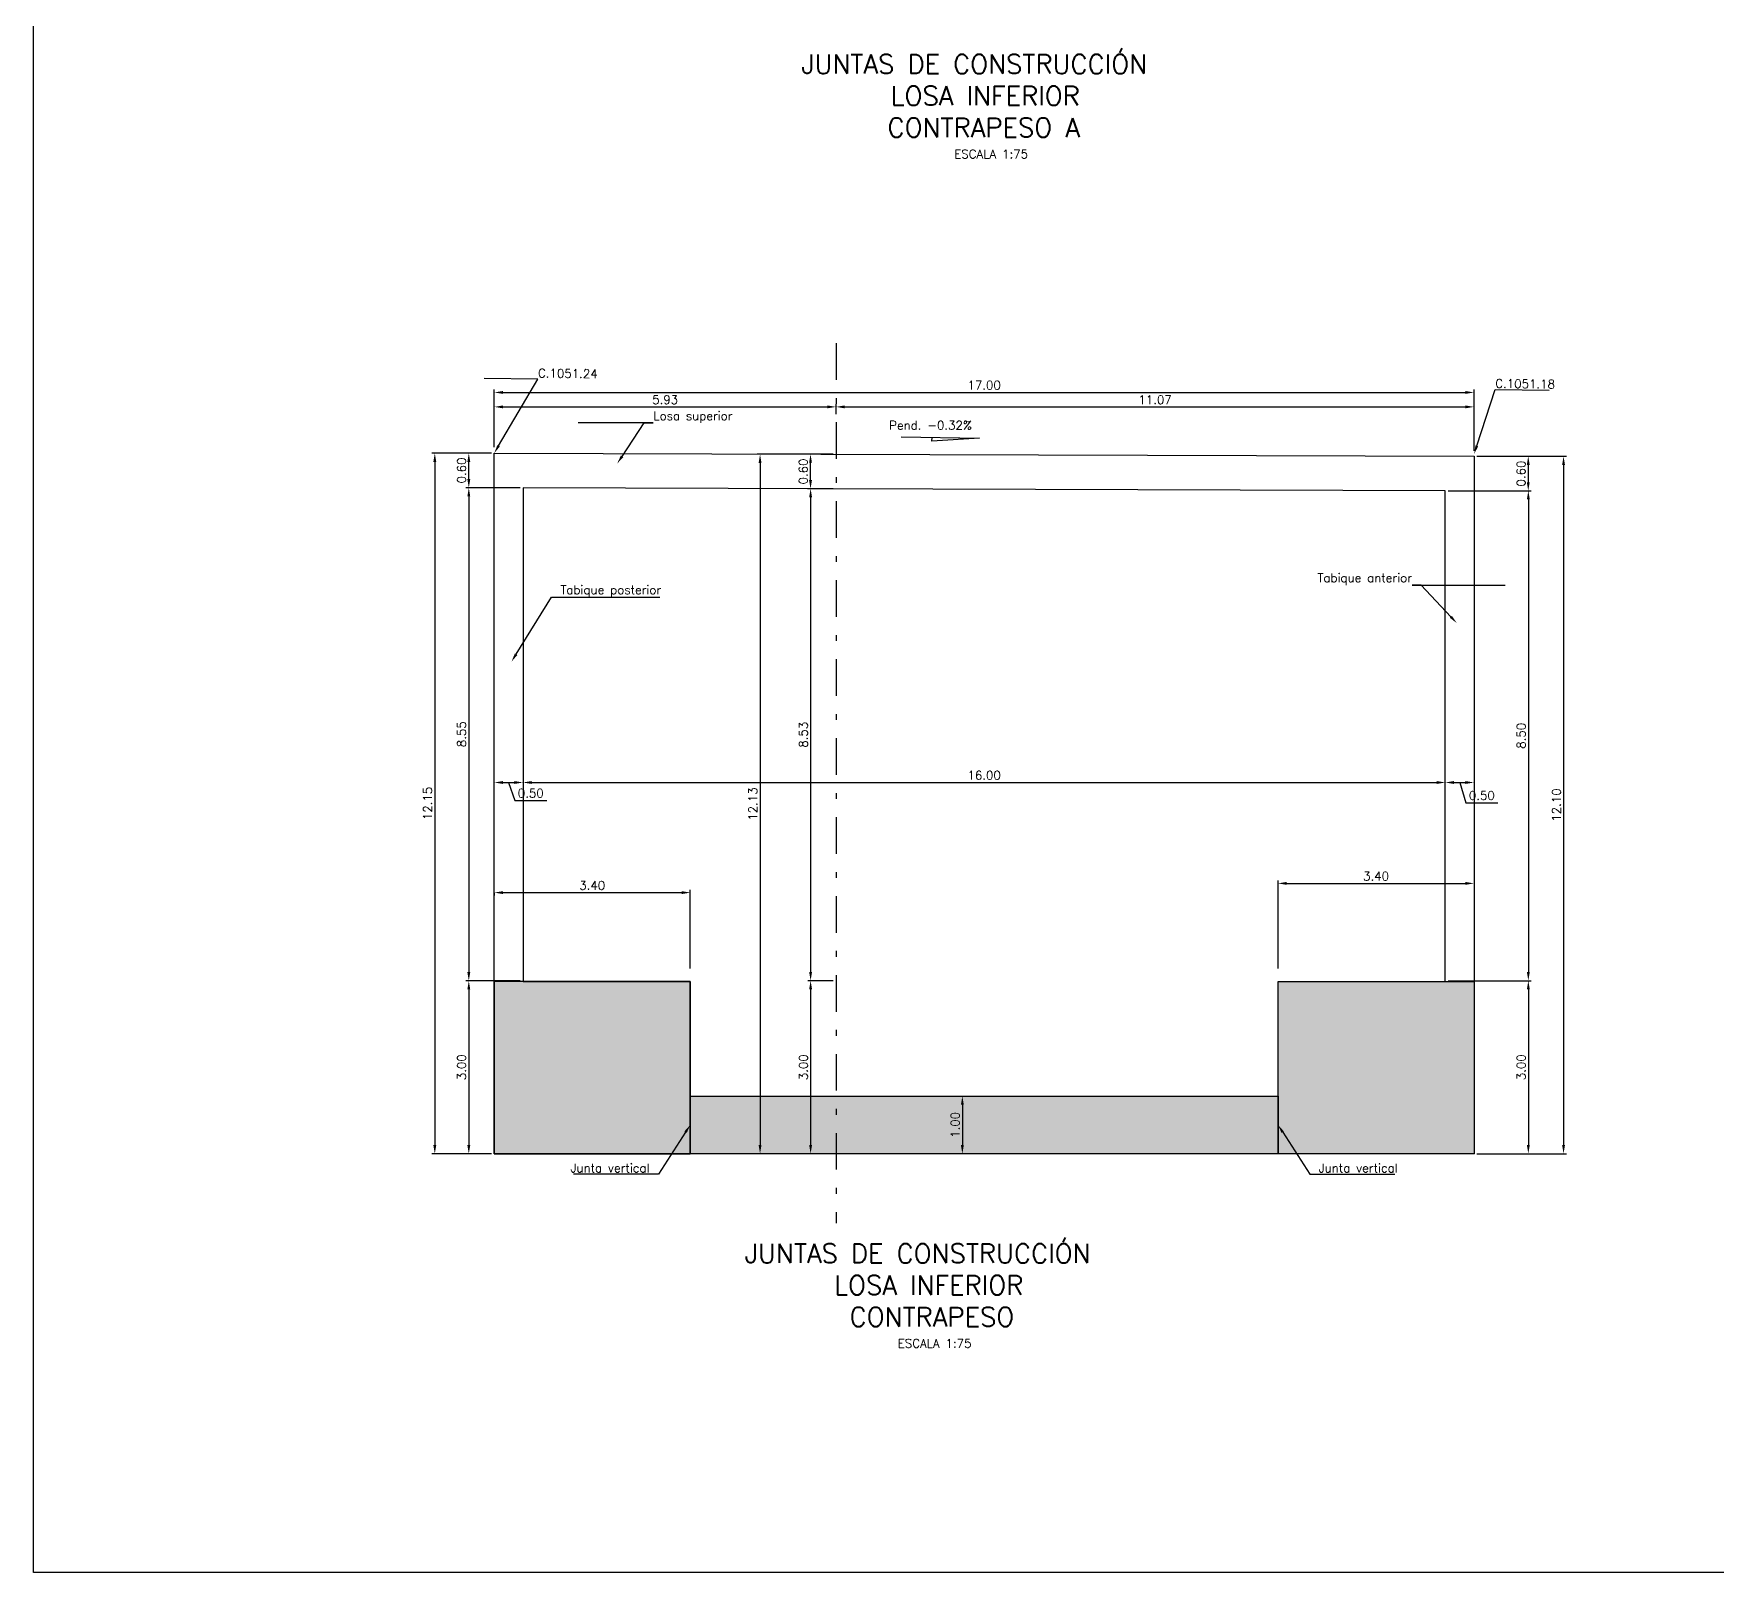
# Model space of a CAD drawing. Header units: metres. Extents: x 1080427 to 1081241, y 976768 to 977288.
# Drawn here: x 1080539.05 to 1080568.24, y 976868.29 to 976894.98 of the extents above; entities that cross this region are included whole.
import ezdxf
from ezdxf import colors
from ezdxf.entities.mleader import LeaderData, LeaderLine
from ezdxf.math import Vec2, Vec3

# ---------------------------------------------------------------- set-up
doc = ezdxf.new("R2010")
doc.units = ezdxf.units.M
doc.header["$LTSCALE"] = 25.4
doc.linetypes.add('DASHDOT', pattern=[1, 0.5, -0.25, 0, -0.25])
for name, color, linetype in [('CONTRAPESO', 3, 'Continuous'), ('DIMCONTRAPESO', 1, 'Continuous'), ('HATCH', 9, 'Continuous'), ('REGL175', 7, 'Continuous')]:
    doc.layers.add(name, color=color, linetype=linetype)
for name, color, linetype, lineweight in [('COTA', 1, 'Continuous', 30), ('COTACIM', 20, 'Continuous', 5), ('EJECONTRAPESO', 41, 'DASHDOT', 30)]:
    doc.layers.add(name, color=color, linetype=linetype, lineweight=lineweight)
doc.styles.add('romans', font='romans.shx')
doc.dimstyles.new('Copy 75', dxfattribs={"dimtxt": 0.15, "dimasz": 0.15, "dimexe": 0.05, "dimexo": 0.05, "dimgap": 0.05, "dimtad": 1, "dimzin": 0, "dimdsep": 46, "dimtxsty": 'romans', "dimcen": 0.002, "dimclrd": 1, "dimclre": 1, "dimclrt": 3, "dimadec": 4, "dimazin": 0, "dimtfac": 1, "dimtofl": 0, "dimtmove": 1, "dimatfit": 3, "dimfxl": 1, "dimtolj": 1, "dimtzin": 0, "dimarcsym": 1})

# ---------------------------------------------------------------- blocks, each defined once
blk = doc.blocks.new('*D1230')
at = {"layer": 'COTA', "color": 1, "lineweight": -2, "transparency": 16777216}
for p, q in [((1080547.035187617, 976887.809440546), (1080547.035187617, 976888.8074018895)), ((1080547.185187617, 976888.7574018894), (1080563.884805347, 976888.7574018894)), ((1080564.034805347, 976887.7474406563), (1080564.034805347, 976888.8074018895))]:
    blk.add_line(p, q, dxfattribs=at)
at = {"layer": 'COTA', "color": 1, "transparency": 16777216}
for points in [[(1080547.185187617, 976888.7824018894), (1080547.185187617, 976888.7324018894), (1080547.035187617, 976888.7574018894)], [(1080563.884805347, 976888.7824018894), (1080563.884805347, 976888.7324018894), (1080564.034805347, 976888.7574018894)]]:
    blk.add_solid(points, dxfattribs=at)
at = {"layer": 'Defpoints', "color": 0, "transparency": 16777216}
for p in [(1080564.034805347, 976888.7574018894), (1080547.035187617, 976887.7594405459), (1080564.034805347, 976887.6974406563)]:
    blk.add_point(p, dxfattribs=at)
at = {"layer": 'COTA', "color": 3, "transparency": 16777216, "insert": (1080555.534996482, 976888.8824018894), "char_height": 0.15, "attachment_point": 5, "style": 'romans'}
blk.add_mtext('\\A1;17.00', dxfattribs=at)
blk = doc.blocks.new('*D1231')
at = {"layer": 'COTA', "color": 1, "lineweight": -2, "transparency": 16777216}
for p, q in [((1080546.98527859, 976887.7037145664), (1080546.544308295, 976887.7037145664)), ((1080546.594308295, 976887.2537145665), (1080546.594308295, 976887.5537145664)), ((1080547.48527859, 976887.1037145664), (1080546.544308295, 976887.1037145664))]:
    blk.add_line(p, q, dxfattribs=at)
at = {"layer": 'COTA', "color": 1, "transparency": 16777216}
for points in [[(1080546.569308295, 976887.5537145664), (1080546.619308295, 976887.5537145664), (1080546.594308295, 976887.7037145664)], [(1080546.569308295, 976887.2537145665), (1080546.619308295, 976887.2537145665), (1080546.594308295, 976887.1037145664)]]:
    blk.add_solid(points, dxfattribs=at)
at = {"layer": 'Defpoints', "color": 0, "transparency": 16777216}
for p in [(1080546.594308295, 976887.7037145664), (1080547.03527859, 976887.7037145664), (1080547.53527859, 976887.1037145664)]:
    blk.add_point(p, dxfattribs=at)
at = {"layer": 'COTA', "color": 3, "transparency": 16777216, "insert": (1080546.469308295, 976887.4037145659), "char_height": 0.15, "attachment_point": 5, "rotation": 90, "style": 'romans'}
blk.add_mtext('\\A1;0.60', dxfattribs=at)
blk = doc.blocks.new('*D1232')
at = {"layer": 'COTA', "color": 1, "lineweight": -2, "transparency": 16777216}
for p, q in [((1080547.185256775, 976881.9915761751), (1080547.385278589, 976881.9915761751)), ((1080547.285267682, 976881.9915761751), (1080547.390267682, 976881.6801907081)), ((1080547.390267682, 976881.6801907081), (1080547.947410539, 976881.6801907081))]:
    blk.add_line(p, q, dxfattribs=at)
at = {"layer": 'COTA', "color": 1, "transparency": 16777216}
for points in [[(1080547.185256775, 976882.0165761751), (1080547.185256775, 976881.9665761751), (1080547.035256775, 976881.9915761751)], [(1080547.385278589, 976882.0165761751), (1080547.385278589, 976881.9665761751), (1080547.535278589, 976881.9915761751)]]:
    blk.add_solid(points, dxfattribs=at)
at = {"layer": 'Defpoints', "color": 0, "transparency": 16777216}
for p in [(1080547.035256775, 976881.9915761751), (1080547.535278589, 976881.9915761751), (1080547.535278589, 976881.9915761751)]:
    blk.add_point(p, dxfattribs=at)
at = {"layer": 'COTA', "color": 3, "transparency": 16777216, "insert": (1080547.668839111, 976881.8051907081), "char_height": 0.15, "attachment_point": 5, "style": 'romans'}
blk.add_mtext('\\A1;0.50', dxfattribs=at)
blk = doc.blocks.new('*D1233')
at = {"layer": 'COTA', "color": 1, "lineweight": -2, "transparency": 16777216}
for p, q in [((1080563.685278589, 976881.9915761749), (1080563.884997295, 976881.9915761749)), ((1080563.785137942, 976881.9915761749), (1080563.890137942, 976881.6415761749)), ((1080563.890137942, 976881.6415761749), (1080564.447280799, 976881.6415761749))]:
    blk.add_line(p, q, dxfattribs=at)
at = {"layer": 'COTA', "color": 1, "transparency": 16777216}
for points in [[(1080563.685278589, 976882.0165761749), (1080563.685278589, 976881.9665761748), (1080563.535278589, 976881.9915761749)], [(1080563.884997295, 976882.0165761749), (1080563.884997295, 976881.9665761748), (1080564.034997295, 976881.9915761749)]]:
    blk.add_solid(points, dxfattribs=at)
at = {"layer": 'Defpoints', "color": 0, "transparency": 16777216}
for p in [(1080563.535278589, 976881.9915761749), (1080564.034997295, 976881.991576175), (1080564.034997295, 976881.9915761749)]:
    blk.add_point(p, dxfattribs=at)
at = {"layer": 'COTA', "color": 3, "transparency": 16777216, "insert": (1080564.168709371, 976881.7665761749), "char_height": 0.15, "attachment_point": 5, "style": 'romans'}
blk.add_mtext('\\A1;0.50', dxfattribs=at)
blk = doc.blocks.new('*D1247')
at = {"layer": 'Defpoints', "color": 0, "transparency": 16777216}
for p in [(1080552.965194312, 976888.5068576534), (1080552.965194312, 976888.3282709162), (1080547.035219762, 976887.776032784)]:
    blk.add_point(p, dxfattribs=at)
at = {"layer": 'DIMCONTRAPESO', "color": 1, "lineweight": -2, "transparency": 16777216}
for p, q in [((1080547.035219762, 976887.8260327841), (1080547.035219762, 976888.5568576534)), ((1080547.185219761, 976888.5068576534), (1080552.815194312, 976888.5068576534)), ((1080552.965194312, 976888.3782709163), (1080552.965194312, 976888.5568576534))]:
    blk.add_line(p, q, dxfattribs=at)
at = {"layer": 'DIMCONTRAPESO', "color": 1, "transparency": 16777216}
for points in [[(1080547.185219761, 976888.5318576534), (1080547.185219761, 976888.4818576534), (1080547.035219762, 976888.5068576534)], [(1080552.815194312, 976888.5318576534), (1080552.815194312, 976888.4818576534), (1080552.965194312, 976888.5068576534)]]:
    blk.add_solid(points, dxfattribs=at)
at = {"layer": 'DIMCONTRAPESO', "color": 3, "transparency": 16777216, "insert": (1080550.000207037, 976888.6318576534), "char_height": 0.15, "attachment_point": 5, "style": 'romans'}
blk.add_mtext('\\A1;5.93', dxfattribs=at)
blk = doc.blocks.new('*D1248')
at = {"layer": 'Defpoints', "color": 0, "transparency": 16777216}
for p in [(1080564.034837491, 976888.5068576534), (1080552.965194312, 976888.3282709162), (1080564.034837491, 976887.7140328943)]:
    blk.add_point(p, dxfattribs=at)
at = {"layer": 'DIMCONTRAPESO', "color": 1, "lineweight": -2, "transparency": 16777216}
for p, q in [((1080552.965194312, 976888.3782709163), (1080552.965194312, 976888.5568576534)), ((1080553.115194312, 976888.5068576534), (1080563.884837491, 976888.5068576534)), ((1080564.034837491, 976887.7640328944), (1080564.034837491, 976888.5568576534))]:
    blk.add_line(p, q, dxfattribs=at)
at = {"layer": 'DIMCONTRAPESO', "color": 1, "transparency": 16777216}
for points in [[(1080553.115194312, 976888.5318576534), (1080553.115194312, 976888.4818576534), (1080552.965194312, 976888.5068576534)], [(1080563.884837491, 976888.5318576534), (1080563.884837491, 976888.4818576534), (1080564.034837491, 976888.5068576534)]]:
    blk.add_solid(points, dxfattribs=at)
at = {"layer": 'DIMCONTRAPESO', "color": 3, "transparency": 16777216, "insert": (1080558.500015902, 976888.6318576534), "char_height": 0.15, "attachment_point": 5, "style": 'romans'}
blk.add_mtext('\\A1;11.07', dxfattribs=at)
blk = doc.blocks.new('*D1251')
at = {"layer": 'COTA', "color": 1, "lineweight": -2, "transparency": 16777216}
blk.add_line((1080547.685278589, 976881.9915761749), (1080563.385278589, 976881.9915761749), dxfattribs=at)
at = {"layer": 'COTA', "color": 1, "transparency": 16777216}
for points in [[(1080547.685278589, 976882.0165761749), (1080547.685278589, 976881.9665761748), (1080547.535278589, 976881.9915761749)], [(1080563.385278589, 976882.0165761749), (1080563.385278589, 976881.9665761748), (1080563.535278589, 976881.9915761749)]]:
    blk.add_solid(points, dxfattribs=at)
at = {"layer": 'Defpoints', "color": 0, "transparency": 16777216}
for p in [(1080547.535278589, 976881.9915761751), (1080563.535278589, 976881.9915761749), (1080563.535278589, 976881.9915761749)]:
    blk.add_point(p, dxfattribs=at)
at = {"layer": 'COTA', "color": 3, "transparency": 16777216, "insert": (1080555.535278589, 976882.1165761749), "char_height": 0.15, "attachment_point": 5, "style": 'romans'}
blk.add_mtext('\\A1;16.00', dxfattribs=at)
blk = doc.blocks.new('*D1270')
at = {"layer": 'COTA', "color": 1, "lineweight": -2, "transparency": 16777216}
for p, q in [((1080547.034764107, 976880.0801402589), (1080547.034764107, 976880.0314591422)), ((1080547.184764107, 976880.0814591423), (1080550.286069695, 976880.0814591423)), ((1080550.436069695, 976878.7623051064), (1080550.436069695, 976880.1314591423))]:
    blk.add_line(p, q, dxfattribs=at)
at = {"layer": 'COTA', "color": 1, "transparency": 16777216}
for points in [[(1080547.184764107, 976880.1064591423), (1080547.184764107, 976880.0564591422), (1080547.034764107, 976880.0814591423)], [(1080550.286069695, 976880.1064591423), (1080550.286069695, 976880.0564591422), (1080550.436069695, 976880.0814591423)]]:
    blk.add_solid(points, dxfattribs=at)
at = {"layer": 'Defpoints', "color": 0, "transparency": 16777216}
for p in [(1080547.034764107, 976880.1301402589), (1080550.436069695, 976880.0814591423), (1080550.436069695, 976878.7123051063)]:
    blk.add_point(p, dxfattribs=at)
at = {"layer": 'COTA', "color": 3, "transparency": 16777216, "insert": (1080548.735416901, 976880.2064591423), "char_height": 0.15, "attachment_point": 5, "style": 'romans'}
blk.add_mtext('\\A1;3.40', dxfattribs=at)
blk = doc.blocks.new('*D1253')
at = {"layer": 'COTA', "color": 1, "lineweight": -2, "transparency": 16777216}
for p, q in [((1080560.633491825, 976878.7623867968), (1080560.633491825, 976880.2911275584)), ((1080560.783491825, 976880.2411275584), (1080563.883824478, 976880.2411275584)), ((1080564.033824478, 976880.2401120806), (1080564.033824478, 976880.1911275584))]:
    blk.add_line(p, q, dxfattribs=at)
at = {"layer": 'COTA', "color": 1, "transparency": 16777216}
for points in [[(1080560.783491825, 976880.2661275584), (1080560.783491825, 976880.2161275584), (1080560.633491825, 976880.2411275584)], [(1080563.883824478, 976880.2661275584), (1080563.883824478, 976880.2161275584), (1080564.033824478, 976880.2411275584)]]:
    blk.add_solid(points, dxfattribs=at)
at = {"layer": 'Defpoints', "color": 0, "transparency": 16777216}
for p in [(1080564.033824478, 976880.2901120806), (1080564.033824478, 976880.2411275584), (1080560.633491825, 976878.7123867967)]:
    blk.add_point(p, dxfattribs=at)
at = {"layer": 'COTA', "color": 3, "transparency": 16777216, "insert": (1080562.333658151, 976880.3661275584), "char_height": 0.15, "attachment_point": 5, "style": 'romans'}
blk.add_mtext('\\A1;3.40', dxfattribs=at)
blk = doc.blocks.new('*D1271')
at = {"layer": 'COTA', "color": 1, "lineweight": -2, "transparency": 16777216}
blk.add_line((1080555.15697959, 976876.4016079663), (1080555.15697959, 976875.7016558846), dxfattribs=at)
at = {"layer": 'COTA', "color": 1, "transparency": 16777216}
for points in [[(1080555.13197959, 976876.4016079663), (1080555.18197959, 976876.4016079663), (1080555.15697959, 976876.5516079663)], [(1080555.13197959, 976875.7016558846), (1080555.18197959, 976875.7016558846), (1080555.15697959, 976875.5516558846)]]:
    blk.add_solid(points, dxfattribs=at)
at = {"layer": 'Defpoints', "color": 0, "transparency": 16777216}
for p in [(1080555.156979588, 976876.5516079663), (1080555.156979588, 976875.5516558846), (1080555.15697959, 976875.5516558846)]:
    blk.add_point(p, dxfattribs=at)
at = {"layer": 'COTA', "color": 3, "transparency": 16777216, "insert": (1080555.03197959, 976876.0516319248), "char_height": 0.15, "attachment_point": 5, "rotation": 90, "style": 'romans'}
blk.add_mtext('\\A1;1.00', dxfattribs=at)
blk = doc.blocks.new('*D1254')
at = {"layer": 'COTA', "color": 1, "lineweight": -2, "transparency": 16777216}
for p, q in [((1080564.083301886, 976887.6499722892), (1080565.024111212, 976887.6499722892)), ((1080564.974111212, 976887.4999722892), (1080564.974111212, 976887.2010312042)), ((1080563.58336355, 976887.0510312042), (1080565.024111212, 976887.0510312042))]:
    blk.add_line(p, q, dxfattribs=at)
at = {"layer": 'COTA', "color": 1, "transparency": 16777216}
for points in [[(1080564.949111212, 976887.4999722892), (1080564.999111212, 976887.4999722892), (1080564.974111212, 976887.6499722892)], [(1080564.949111212, 976887.2010312042), (1080564.999111212, 976887.2010312042), (1080564.974111212, 976887.0510312042)]]:
    blk.add_solid(points, dxfattribs=at)
at = {"layer": 'Defpoints', "color": 0, "transparency": 16777216}
for p in [(1080564.033301886, 976887.6499722892), (1080563.53336355, 976887.0510312042), (1080564.974111212, 976887.0510312042)]:
    blk.add_point(p, dxfattribs=at)
at = {"layer": 'COTA', "color": 3, "transparency": 16777216, "insert": (1080564.849111212, 976887.350501746), "char_height": 0.15, "attachment_point": 5, "rotation": 90, "style": 'romans'}
blk.add_mtext('\\A1;0.60', dxfattribs=at)
blk = doc.blocks.new('*D1255')
at = {"layer": 'COTA', "color": 1, "lineweight": -2, "transparency": 16777216}
for p, q in [((1080547.48527859, 976887.1037145664), (1080546.544274296, 976887.1037145664)), ((1080546.594274296, 976886.9537145664), (1080546.594274296, 976878.7026558846)), ((1080547.485276735, 976878.5526558845), (1080546.544274296, 976878.5526558845))]:
    blk.add_line(p, q, dxfattribs=at)
at = {"layer": 'COTA', "color": 1, "transparency": 16777216}
for points in [[(1080546.569274296, 976886.9537145664), (1080546.619274296, 976886.9537145664), (1080546.594274296, 976887.1037145664)], [(1080546.569274296, 976878.7026558846), (1080546.619274296, 976878.7026558846), (1080546.594274296, 976878.5526558845)]]:
    blk.add_solid(points, dxfattribs=at)
at = {"layer": 'Defpoints', "color": 0, "transparency": 16777216}
for p in [(1080547.53527859, 976887.1037145664), (1080546.594274296, 976878.5526558845), (1080547.535276735, 976878.5526558845)]:
    blk.add_point(p, dxfattribs=at)
at = {"layer": 'COTA', "color": 3, "transparency": 16777216, "insert": (1080546.469274296, 976882.8281852249), "char_height": 0.15, "attachment_point": 5, "rotation": 90, "style": 'romans'}
blk.add_mtext('\\A1;8.55', dxfattribs=at)
blk = doc.blocks.new('*D1256')
at = {"layer": 'COTA', "color": 1, "lineweight": -2, "transparency": 16777216}
for p, q in [((1080564.083301886, 976887.6499722892), (1080565.63664105, 976887.6499722892)), ((1080565.586641049, 976887.4999722892), (1080565.586641049, 976875.7016558602)), ((1080564.084903055, 976875.5516558602), (1080565.63664105, 976875.5516558602))]:
    blk.add_line(p, q, dxfattribs=at)
at = {"layer": 'COTA', "color": 1, "transparency": 16777216}
for points in [[(1080565.56164105, 976887.4999722892), (1080565.611641049, 976887.4999722892), (1080565.586641049, 976887.6499722892)], [(1080565.56164105, 976875.7016558602), (1080565.611641049, 976875.7016558602), (1080565.586641049, 976875.5516558602)]]:
    blk.add_solid(points, dxfattribs=at)
at = {"layer": 'Defpoints', "color": 0, "transparency": 16777216}
for p in [(1080564.033301886, 976887.6499722892), (1080564.034903055, 976875.5516558602), (1080565.586641049, 976875.5516558602)]:
    blk.add_point(p, dxfattribs=at)
at = {"layer": 'COTA', "color": 3, "transparency": 16777216, "insert": (1080565.461641049, 976881.6008140742), "char_height": 0.15, "attachment_point": 5, "rotation": 90, "style": 'romans'}
blk.add_mtext('\\A1;12.10', dxfattribs=at)
blk = doc.blocks.new('*D1257')
at = {"layer": 'COTA', "color": 1, "lineweight": -2, "transparency": 16777216}
for p, q in [((1080547.485276735, 976878.5516558845), (1080546.54425912, 976878.5516558845)), ((1080546.59425912, 976878.4016558845), (1080546.59425912, 976875.7016558846)), ((1080546.985276735, 976875.5516558846), (1080546.54425912, 976875.5516558846))]:
    blk.add_line(p, q, dxfattribs=at)
at = {"layer": 'COTA', "color": 1, "transparency": 16777216}
for points in [[(1080546.56925912, 976878.4016558845), (1080546.61925912, 976878.4016558845), (1080546.59425912, 976878.5516558845)], [(1080546.56925912, 976875.7016558846), (1080546.61925912, 976875.7016558846), (1080546.59425912, 976875.5516558846)]]:
    blk.add_solid(points, dxfattribs=at)
at = {"layer": 'Defpoints', "color": 0, "transparency": 16777216}
for p in [(1080547.535276735, 976878.5516558845), (1080546.59425912, 976875.5516558846), (1080547.035276735, 976875.5516558846)]:
    blk.add_point(p, dxfattribs=at)
at = {"layer": 'COTA', "color": 3, "transparency": 16777216, "insert": (1080546.46925912, 976877.051655884), "char_height": 0.15, "attachment_point": 5, "rotation": 90, "style": 'romans'}
blk.add_mtext('\\A1;3.00', dxfattribs=at)
blk = doc.blocks.new('*D1258')
at = {"layer": 'COTA', "color": 1, "lineweight": -2, "transparency": 16777216}
for p, q in [((1080563.58336355, 976887.0510312042), (1080565.025627257, 976887.0510312042)), ((1080564.975627257, 976886.9010312042), (1080564.975627257, 976878.7016558846)), ((1080563.585276735, 976878.5516558846), (1080565.025627257, 976878.5516558846))]:
    blk.add_line(p, q, dxfattribs=at)
at = {"layer": 'COTA', "color": 1, "transparency": 16777216}
for points in [[(1080564.950627257, 976886.9010312042), (1080565.000627257, 976886.9010312042), (1080564.975627257, 976887.0510312042)], [(1080564.950627257, 976878.7016558846), (1080565.000627257, 976878.7016558846), (1080564.975627257, 976878.5516558846)]]:
    blk.add_solid(points, dxfattribs=at)
at = {"layer": 'Defpoints', "color": 0, "transparency": 16777216}
for p in [(1080563.53336355, 976887.0510312042), (1080563.535276735, 976878.5516558846), (1080564.975627257, 976878.5516558846)]:
    blk.add_point(p, dxfattribs=at)
at = {"layer": 'COTA', "color": 3, "transparency": 16777216, "insert": (1080564.850627257, 976882.8013435438), "char_height": 0.15, "attachment_point": 5, "rotation": 90, "style": 'romans'}
blk.add_mtext('\\A1;8.50', dxfattribs=at)
blk = doc.blocks.new('*D1259')
at = {"layer": 'COTA', "color": 1, "lineweight": -2, "transparency": 16777216}
for p, q in [((1080563.585276735, 976878.5516558846), (1080565.025642433, 976878.5516558846)), ((1080564.975642433, 976878.4016558846), (1080564.975642433, 976875.7016558846)), ((1080564.084835637, 976875.5516558846), (1080565.025642433, 976875.5516558846))]:
    blk.add_line(p, q, dxfattribs=at)
at = {"layer": 'COTA', "color": 1, "transparency": 16777216}
for points in [[(1080564.950642433, 976878.4016558846), (1080565.000642433, 976878.4016558846), (1080564.975642433, 976878.5516558846)], [(1080564.950642433, 976875.7016558846), (1080565.000642433, 976875.7016558846), (1080564.975642433, 976875.5516558846)]]:
    blk.add_solid(points, dxfattribs=at)
at = {"layer": 'Defpoints', "color": 0, "transparency": 16777216}
for p in [(1080563.535276735, 976878.5516558846), (1080564.034835637, 976875.5516558846), (1080564.975642433, 976875.5516558846)]:
    blk.add_point(p, dxfattribs=at)
at = {"layer": 'COTA', "color": 3, "transparency": 16777216, "insert": (1080564.850642433, 976877.051655884), "char_height": 0.15, "attachment_point": 5, "rotation": 90, "style": 'romans'}
blk.add_mtext('\\A1;3.00', dxfattribs=at)
blk = doc.blocks.new('*D1260')
at = {"layer": 'COTA', "color": 1, "lineweight": -2, "transparency": 16777216}
for p, q in [((1080552.914049857, 976887.0858362387), (1080552.474190019, 976887.0858362387)), ((1080552.524190019, 976886.9358362387), (1080552.524190019, 976878.7016558846)), ((1080552.915192458, 976878.5516558846), (1080552.474190019, 976878.5516558846))]:
    blk.add_line(p, q, dxfattribs=at)
at = {"layer": 'COTA', "color": 1, "transparency": 16777216}
for points in [[(1080552.499190019, 976886.9358362387), (1080552.549190019, 976886.9358362387), (1080552.524190019, 976887.0858362387)], [(1080552.499190019, 976878.7016558846), (1080552.549190019, 976878.7016558846), (1080552.524190019, 976878.5516558846)]]:
    blk.add_solid(points, dxfattribs=at)
at = {"layer": 'Defpoints', "color": 0, "transparency": 16777216}
for p in [(1080552.964049857, 976887.0858362387), (1080552.524190019, 976878.5516558846), (1080552.965192458, 976878.5516558846)]:
    blk.add_point(p, dxfattribs=at)
at = {"layer": 'COTA', "color": 3, "transparency": 16777216, "insert": (1080552.399190019, 976882.8187460611), "char_height": 0.15, "attachment_point": 5, "rotation": 90, "style": 'romans'}
blk.add_mtext('\\A1;8.53', dxfattribs=at)
blk = doc.blocks.new('*D1261')
at = {"layer": 'COTA', "color": 1, "lineweight": -2, "transparency": 16777216}
for p, q in [((1080552.913777493, 976887.6865339273), (1080552.472775054, 976887.6865339273)), ((1080552.522775054, 976887.2358362867), (1080552.522775054, 976887.5365339273)), ((1080552.91403529, 976887.0858362867), (1080552.472775054, 976887.0858362867))]:
    blk.add_line(p, q, dxfattribs=at)
at = {"layer": 'COTA', "color": 1, "transparency": 16777216}
for points in [[(1080552.497775054, 976887.5365339273), (1080552.547775054, 976887.5365339273), (1080552.522775054, 976887.6865339273)], [(1080552.497775054, 976887.2358362867), (1080552.547775054, 976887.2358362867), (1080552.522775054, 976887.0858362867)]]:
    blk.add_solid(points, dxfattribs=at)
at = {"layer": 'Defpoints', "color": 0, "transparency": 16777216}
for p in [(1080552.522775054, 976887.6865339273), (1080552.963777493, 976887.6865339273), (1080552.96403529, 976887.0858362867)]:
    blk.add_point(p, dxfattribs=at)
at = {"layer": 'COTA', "color": 3, "transparency": 16777216, "insert": (1080552.397775054, 976887.3861851065), "char_height": 0.15, "attachment_point": 5, "rotation": 90, "style": 'romans'}
blk.add_mtext('\\A1;0.60', dxfattribs=at)
blk = doc.blocks.new('*D1262')
at = {"layer": 'COTA', "color": 1, "lineweight": -2, "transparency": 16777216}
for p, q in [((1080552.915192458, 976878.5516558846), (1080552.474174843, 976878.5516558846)), ((1080552.524174843, 976878.4016558846), (1080552.524174843, 976875.7016558846)), ((1080552.915192458, 976875.5516558846), (1080552.474174843, 976875.5516558846))]:
    blk.add_line(p, q, dxfattribs=at)
at = {"layer": 'COTA', "color": 1, "transparency": 16777216}
for points in [[(1080552.499174844, 976878.4016558846), (1080552.549174843, 976878.4016558846), (1080552.524174843, 976878.5516558846)], [(1080552.499174844, 976875.7016558846), (1080552.549174843, 976875.7016558846), (1080552.524174843, 976875.5516558846)]]:
    blk.add_solid(points, dxfattribs=at)
at = {"layer": 'Defpoints', "color": 0, "transparency": 16777216}
for p in [(1080552.965192458, 976878.5516558846), (1080552.524174843, 976875.5516558846), (1080552.965192458, 976875.5516558846)]:
    blk.add_point(p, dxfattribs=at)
at = {"layer": 'COTA', "color": 3, "transparency": 16777216, "insert": (1080552.399174843, 976877.051655884), "char_height": 0.15, "attachment_point": 5, "rotation": 90, "style": 'romans'}
blk.add_mtext('\\A1;3.00', dxfattribs=at)
blk = doc.blocks.new('*D1263')
at = {"layer": 'COTA', "color": 1, "lineweight": -2, "transparency": 16777216}
for p, q in [((1080552.918235668, 976887.6849528468), (1080551.597415683, 976887.6849528468)), ((1080551.647415683, 976887.5349528468), (1080551.647415683, 976875.7016558846)), ((1080551.920194298, 976875.5516558846), (1080551.597415683, 976875.5516558846))]:
    blk.add_line(p, q, dxfattribs=at)
at = {"layer": 'COTA', "color": 1, "transparency": 16777216}
for points in [[(1080551.622415683, 976887.5349528468), (1080551.672415683, 976887.5349528468), (1080551.647415683, 976887.6849528468)], [(1080551.622415683, 976875.7016558846), (1080551.672415683, 976875.7016558846), (1080551.647415683, 976875.5516558846)]]:
    blk.add_solid(points, dxfattribs=at)
at = {"layer": 'Defpoints', "color": 0, "transparency": 16777216}
for p in [(1080552.968235668, 976887.6849528468), (1080551.647415683, 976875.5516558846), (1080551.970194298, 976875.5516558846)]:
    blk.add_point(p, dxfattribs=at)
at = {"layer": 'COTA', "color": 3, "transparency": 16777216, "insert": (1080551.522415683, 976881.6183043652), "char_height": 0.15, "attachment_point": 5, "rotation": 90, "style": 'romans'}
blk.add_mtext('\\A1;12.13', dxfattribs=at)
blk = doc.blocks.new('*D1266')
at = {"layer": 'COTA', "color": 1, "lineweight": -2, "transparency": 16777216}
for p, q in [((1080546.983514122, 976887.7037145664), (1080545.95464176, 976887.7037145664)), ((1080546.00464176, 976887.5537145664), (1080546.00464176, 976875.7016558846)), ((1080546.98527859, 976875.5516558846), (1080545.95464176, 976875.5516558846))]:
    blk.add_line(p, q, dxfattribs=at)
at = {"layer": 'COTA', "color": 1, "transparency": 16777216}
for points in [[(1080545.97964176, 976887.5537145664), (1080546.02964176, 976887.5537145664), (1080546.00464176, 976887.7037145664)], [(1080545.97964176, 976875.7016558846), (1080546.02964176, 976875.7016558846), (1080546.00464176, 976875.5516558846)]]:
    blk.add_solid(points, dxfattribs=at)
at = {"layer": 'Defpoints', "color": 0, "transparency": 16777216}
for p in [(1080547.033514122, 976887.7037145664), (1080546.00464176, 976875.5516558846), (1080547.03527859, 976875.5516558846)]:
    blk.add_point(p, dxfattribs=at)
at = {"layer": 'COTA', "color": 3, "transparency": 16777216, "insert": (1080545.87964176, 976881.627685225), "char_height": 0.15, "attachment_point": 5, "rotation": 90, "style": 'romans'}
blk.add_mtext('\\A1;12.15', dxfattribs=at)

msp = doc.modelspace()

# ---------------------------------------------------------------- hatches: boundary and pattern name
at = {"layer": 'HATCH', "transparency": 33554470}
h = msp.add_hatch(color=256, dxfattribs=at)
h.dxf.hatch_style = 1
h.paths.add_polyline_path([(1080550.436069695, 976878.5406558876), (1080547.035278589, 976878.5406558876), (1080547.035278589, 976875.5516558841), (1080550.436069695, 976875.5516558841)])
h = msp.add_hatch(color=256, dxfattribs=at)
h.dxf.hatch_style = 1
h.paths.add_polyline_path([(1080560.633491825, 976878.5406558876), (1080564.034903055, 976878.5406558876), (1080564.034903055, 976875.5516558841), (1080560.633491825, 976875.5516558841)])
at = {"layer": 'HATCH', "transparency": 33554559}
h = msp.add_hatch(color=256, dxfattribs=at)
h.dxf.hatch_style = 1
h.paths.add_polyline_path([(1080550.436069695, 976876.5515689008), (1080560.633491825, 976876.5515689008), (1080560.633491825, 976875.5516558841), (1080550.436069695, 976875.5516558841)])

# ---------------------------------------------------------------- linework, layer by layer
at = {"layer": 'CONTRAPESO'}
for points in [[(1080564.034903055, 976875.5516558841), (1080547.035278589, 976875.5516558841), (1080547.033913068, 976887.7037133047), (1080564.033319592, 976887.6499722664)], [(1080560.633491825, 976876.5516532834), (1080560.633491825, 976878.5406558876), (1080563.535298956, 976878.5406593144), (1080563.53336355, 976887.0510312037), (1080547.534902688, 976887.103714566), (1080547.535645842, 976878.5407375765), (1080550.436069695, 976878.5406558876), (1080550.436069583, 976876.5515689008)], [(1080564.034904495, 976875.5406558876), (1080564.034904495, 976875.5406558876)]]:
    msp.add_lwpolyline(points, close=True, dxfattribs=at)
at = {"layer": 'COTA'}
for p, q in [((1080550.436069583, 976876.5515689008), (1080550.436069583, 976875.5516558841)), ((1080560.633491825, 976876.5515689008), (1080560.633491825, 976875.5516558841))]:
    msp.add_line(p, q, dxfattribs=at)
msp.add_lwpolyline([(1080554.092855188, 976887.9890659996), (1080555.454244684, 976887.961774981), (1080554.629678476, 976887.9135501098), (1080554.630976052, 976887.9782785897)], dxfattribs=at)
at = {"layer": 'EJECONTRAPESO', "ltscale": 0.05}
msp.add_lwpolyline([(1080552.965194312, 976889.6111263196), (1080552.965194312, 976874.3469361451)], dxfattribs=at)
at = {"layer": 'HATCH'}
for points in [[(1080550.436069695, 976878.5406558876), (1080547.035278589, 976878.5406558876), (1080547.035278589, 976875.5516558841), (1080550.436069695, 976875.5516558841)], [(1080560.633491825, 976878.5406558876), (1080564.034903055, 976878.5406558876), (1080564.034903055, 976875.5516558841), (1080560.633491825, 976875.5516558841)], [(1080550.436069695, 976876.5515689008), (1080560.633491825, 976876.5515689008), (1080560.633491825, 976875.5516558841), (1080550.436069695, 976875.5516558841)]]:
    msp.add_lwpolyline(points, close=True, dxfattribs=at)
at = {"layer": 'REGL175'}
msp.add_lwpolyline([(1080539.045201683, 976920.2557588611), (1080611.348402491, 976920.2557588611), (1080611.348402491, 976868.2905262273), (1080539.045201683, 976868.2905262273)], close=True, dxfattribs=at)

# ---------------------------------------------------------------- texts
at = {"layer": 'COTA', "color": 3, "insert": (1080555.320866096, 976888.2624565563), "char_height": 0.15, "attachment_point": 3, "rotation": 359.9979362755683, "style": 'romans'}
msp.add_mtext('Pend. -0.32%', dxfattribs=at)
at = {"layer": 'REGL175', "char_height": 0.33, "attachment_point": 1, "style": 'romans'}
for s, insert, width in [('\\pi3.7867;{\\C0;JUNTAS DE CONSTRUCCIÓN\\P\\pi5.33456;LOSA INFERIOR\\P\\pi5.27956;CONTRAPESO A\\P\\pi6.43812;\\H0.45455x;\\C3;ESCALA 1:75}', (1080548.578841436, 976894.6182204457), 14.28340593189932), ('\\pi2.96136;{\\C0;JUNTAS DE CONSTRUCCIÓN\\P\\pi4.50921;LOSA INFERIOR\\P\\pi4.77636;CONTRAPESO\\P\\pi5.61278;\\H0.45455x;\\C3;ESCALA 1:75}', (1080548.423563201, 976873.9871542308), 12.63271454232745)]:
    msp.add_mtext(s, dxfattribs=dict(at, insert=insert, width=width))

# ---------------------------------------------------------------- dimensions: what is measured, and where the dimension line sits
at = {"layer": 'COTA', "color": 4}
dim = msp.add_linear_dim(base=(1080564.034805347, 976888.7574018894), p1=(1080547.035187617, 976887.7594405459), p2=(1080564.034805347, 976887.6974406563), dimstyle='Copy 75', dxfattribs=at)
dim.commit()
dim.dimension.update_dxf_attribs({"geometry": '*D1230', "text_midpoint": (1080555.534996482, 976888.8824018894)})
at = {"layer": 'COTA', "color": 2}
for base, p1, p2, picture, middle in [((1080546.00464176, 976875.5516558846), (1080547.033514122, 976887.703714566), (1080547.035278589, 976875.5516558841), '*D1266', (1080545.87964176, 976881.627685225)), ((1080551.647415683, 976875.5516558846), (1080552.968235668, 976887.6849528464), (1080551.970194297, 976875.5516558841), '*D1263', (1080551.522415683, 976881.6183043652)), ((1080565.586641049, 976875.5516558602), (1080564.033301885, 976887.6499722888), (1080564.034903055, 976875.5516558597), '*D1256', (1080565.461641049, 976881.6008140742)), ((1080546.594274296, 976878.5526558845), (1080547.535278589, 976887.103714566), (1080547.535276734, 976878.5526558841), '*D1255', (1080546.469274296, 976882.8281852249)), ((1080552.524190019, 976878.5516558846), (1080552.964049857, 976887.0858362382), (1080552.965192457, 976878.5516558841), '*D1260', (1080552.399190019, 976882.8187460611)), ((1080564.975627257, 976878.5516558846), (1080563.53336355, 976887.0510312037), (1080563.535276734, 976878.5516558841), '*D1258', (1080564.850627257, 976882.8013435438)), ((1080555.15697959, 976875.5516558846), (1080555.156979588, 976876.5516079658), (1080555.156979588, 976875.5516558841), '*D1271', (1080555.03197959, 976876.0516319248))]:
    dim = msp.add_linear_dim(base=base, p1=p1, p2=p2, angle=90, dimstyle='Copy 75', dxfattribs=at)
    dim.commit()
    dim.dimension.update_dxf_attribs({"geometry": picture, "text_midpoint": middle})
at = {"layer": 'COTA'}
for base, p1, p2, picture, middle in [((1080546.594308295, 976887.7037145664), (1080547.535278589, 976887.103714566), (1080547.035278589, 976887.703714566), '*D1231', (1080546.469308295, 976887.4037145659)), ((1080552.522775054, 976887.6865339273), (1080552.96403529, 976887.0858362862), (1080552.963777492, 976887.6865339269), '*D1261', (1080552.397775054, 976887.3861851065)), ((1080564.974111212, 976887.0510312042), (1080564.033301885, 976887.6499722888), (1080563.53336355, 976887.0510312037), '*D1254', (1080564.849111212, 976887.350501746)), ((1080546.59425912, 976875.5516558846), (1080547.535276734, 976878.551655884), (1080547.035276734, 976875.5516558841), '*D1257', (1080546.46925912, 976877.051655884)), ((1080552.524174843, 976875.5516558846), (1080552.965192457, 976878.5516558841), (1080552.965192457, 976875.5516558841), '*D1262', (1080552.399174843, 976877.051655884)), ((1080564.975642433, 976875.5516558846), (1080563.535276734, 976878.5516558841), (1080564.034835636, 976875.5516558841), '*D1259', (1080564.850642433, 976877.051655884))]:
    dim = msp.add_linear_dim(base=base, p1=p1, p2=p2, angle=90, dimstyle='Copy 75', dxfattribs=at)
    dim.commit()
    dim.dimension.update_dxf_attribs({"geometry": picture, "text_midpoint": middle})
dim = msp.add_linear_dim(base=(1080547.535278589, 976881.9915761751), p1=(1080547.035256775, 976881.9915761751), p2=(1080547.535278589, 976881.9915761751), dimstyle='Copy 75', dxfattribs=at)
dim.commit()
dim.dimension.update_dxf_attribs({"geometry": '*D1232', "text_midpoint": (1080547.440267682, 976881.6801907081), "dimtype": 160})
at = {"layer": 'COTA', "color": 2}
for base, p1, p2, picture, middle in [((1080563.535278589, 976881.9915761749), (1080547.535278589, 976881.9915761751), (1080563.535278589, 976881.9915761749), '*D1251', (1080555.535278589, 976882.1165761749)), ((1080550.436069695, 976880.0814591423), (1080547.034764107, 976880.1301402589), (1080550.436069695, 976878.7123051063), '*D1270', (1080548.735416901, 976880.2064591423)), ((1080564.033824478, 976880.2411275584), (1080560.633491825, 976878.7123867967), (1080564.033824478, 976880.2901120806), '*D1253', (1080562.333658151, 976880.3661275584))]:
    dim = msp.add_linear_dim(base=base, p1=p1, p2=p2, dimstyle='Copy 75', dxfattribs=at)
    dim.commit()
    dim.dimension.update_dxf_attribs({"geometry": picture, "text_midpoint": middle})
at = {"layer": 'COTA'}
dim = msp.add_linear_dim(base=(1080564.034997295, 976881.9915761749), p1=(1080563.535278589, 976881.9915761749), p2=(1080564.034997295, 976881.991576175), dimstyle='Copy 75', dxfattribs=at)
dim.commit()
dim.dimension.update_dxf_attribs({"geometry": '*D1233', "text_midpoint": (1080563.940137942, 976881.7665761749)})
at = {"layer": 'DIMCONTRAPESO'}
for base, p1, p2, picture, middle in [((1080552.965194312, 976888.5068576534), (1080547.035219762, 976887.776032784), (1080552.965194312, 976888.3282709162), '*D1247', (1080550.000207037, 976888.6318576534)), ((1080564.034837491, 976888.5068576534), (1080552.965194312, 976888.3282709162), (1080564.034837491, 976887.7140328943), '*D1248', (1080558.500015902, 976888.6318576534))]:
    dim = msp.add_linear_dim(base=base, p1=p1, p2=p2, dimstyle='Copy 75', dxfattribs=at)
    dim.commit()
    dim.dimension.update_dxf_attribs({"geometry": picture, "text_midpoint": middle})

# ---------------------------------------------------------------- leaders
at = {"layer": 'COTA'}
ml = msp.add_multileader_mtext('Standard', dxfattribs=at)
ml.set_content('C.1051.24', color=3, style='romans')
ml.set_leader_properties(color=256)
ml.build(insert=Vec2(0, 0))
ml.multileader.update_dxf_attribs({"text_left_attachment_type": 6, "text_right_attachment_type": 6, "dogleg_length": 0, "arrow_head_size": 0.15})
ctx = ml.context
ctx.base_point, ctx.char_height, ctx.arrow_head_size, ctx.landing_gap_size, ctx.plane_origin, ctx.plane_x_axis, ctx.plane_y_axis = Vec3(1080547.794178894, 976888.9878679216), 0.15, 0.15, 0, Vec3(1080544.742496704, 976896.0235410044), Vec3(0.9999352659589028, -0.01137822005845793), Vec3(0.01137822005845793, 0.9999352659589028)
ctx.left_attachment, ctx.right_attachment = 6, 6
notes = []
notes.append((ctx, [(0, (1, 1, 0), (1080547.794178894, 976888.9878679216), (0.9999352659589028, -0.01137822005845793), 0, [(0, [(1080547.035278589, 976887.703714566)], 0, [])])]))
ctx.mtext.insert, ctx.mtext.text_direction, ctx.mtext.rotation, ctx.mtext.width, ctx.mtext.defined_height, ctx.mtext.flow_direction = Vec3(1080547.796226973, 976889.1678562695), Vec3(0.9999352659589026, -0.01137822005845793), 6.271806841595382, 1.137214285714286, 1.208357274911069, 5
ml = msp.add_multileader_mtext('Standard', dxfattribs=at)
ml.set_content('C.1051.18', color=3, style='romans')
ml.set_leader_properties(color=256)
ml.build(insert=Vec2(0, 0))
ml.multileader.update_dxf_attribs({"text_left_attachment_type": 6, "text_right_attachment_type": 6, "dogleg_length": 0, "arrow_head_size": 0.15})
ctx = ml.context
ctx.base_point, ctx.char_height, ctx.arrow_head_size, ctx.landing_gap_size, ctx.plane_origin, ctx.plane_x_axis, ctx.plane_y_axis = Vec3(1080564.40107905, 976888.8081525263), 0.15, 0.15, 0, Vec3(1080561.742286752, 976896.007615726), Vec3(0.9999352659589028, -0.01137822005845793), Vec3(0.01137822005845793, 0.9999352659589028)
ctx.left_attachment, ctx.right_attachment = 6, 6
notes.append((ctx, [(0, (1, 1, 0), (1080564.40107905, 976888.8081525263), (0.9999352659589028, -0.01137822005845793), 0, [(0, [(1080564.035068637, 976887.6877892875)], 0, [])])]))
ctx.mtext.insert, ctx.mtext.text_direction, ctx.mtext.rotation, ctx.mtext.width, ctx.mtext.defined_height, ctx.mtext.flow_direction = Vec3(1080564.40312713, 976888.9881408742), Vec3(0.9999352659589026, -0.01137822005845793), 6.271806841595382, 1.130071428571428, 1.208357274911069, 5
at = {"layer": 'COTACIM'}
ml = msp.add_multileader_mtext('Standard', dxfattribs=at)
ml.set_content('Losa superior', color=3, style='romans')
ml.set_leader_properties(color=256)
ml.build(insert=Vec2(0, 0))
ml.multileader.update_dxf_attribs({"text_left_attachment_type": 6, "text_right_attachment_type": 6, "dogleg_length": 0.1560199508385566, "arrow_head_size": 0.15})
ctx = ml.context
ctx.base_point, ctx.char_height, ctx.arrow_head_size, ctx.landing_gap_size, ctx.plane_origin = Vec3(1080549.794533163, 976888.2275987122), 0.15, 0.15, 0, Vec3(1080553.666770048, 976886.7790551067)
ctx.left_attachment, ctx.right_attachment = 6, 6
notes.append((ctx, [(0, (1, 1, 0), (1080549.638513213, 976888.2275987122), (1, 0), 0.1560199508385566, [(0, [(1080549.169194458, 976887.5237989288)], 0, [])])]))
ctx.mtext.insert, ctx.mtext.width, ctx.mtext.flow_direction = Vec3(1080549.794533163, 976888.4275987122), 4.216741702286527, 5
ml = msp.add_multileader_mtext('Standard', dxfattribs=at)
ml.set_content('Tabique anterior', color=3, style='romans')
ml.set_leader_properties(color=256)
ml.build(insert=Vec2(0, 0))
ml.multileader.update_dxf_attribs({"text_left_attachment_type": 6, "text_right_attachment_type": 6, "dogleg_length": 0.1560199508385566, "arrow_head_size": 0.15})
ctx = ml.context
ctx.base_point, ctx.char_height, ctx.arrow_head_size, ctx.landing_gap_size, ctx.plane_origin = Vec3(1080561.114667991, 976885.4169473987), 0.15, 0.15, 0, Vec3(1080564.293405692, 976883.9384037931)
ctx.left_attachment, ctx.right_attachment, ctx.text_align_type = 6, 6, 2
notes.append((ctx, [(1, (1, 1, 0), (1080563.113545084, 976885.4169473987), (-1, 0), 0.1560199508385566, [(0, [(1080563.734531981, 976884.7560768358)], 0, [])])]))
ctx.mtext.insert, ctx.mtext.width, ctx.mtext.alignment, ctx.mtext.flow_direction = Vec3(1080562.957525134, 976885.6169473986), 4.216741702286527, 3, 5
ml = msp.add_multileader_mtext('Standard', dxfattribs=at)
ml.set_content('Tabique posterior', color=3, style='romans')
ml.set_leader_properties(color=256)
ml.build(insert=Vec2(0, 0))
ml.multileader.update_dxf_attribs({"text_left_attachment_type": 6, "text_right_attachment_type": 6, "dogleg_length": 0.1560199508385566, "arrow_head_size": 0.15})
ctx = ml.context
ctx.base_point, ctx.char_height, ctx.arrow_head_size, ctx.landing_gap_size, ctx.plane_origin = Vec3(1080548.185170915, 976885.2091808559), 0.15, 0.15, 0, Vec3(1080547.61840019, 976883.8100490677)
ctx.left_attachment, ctx.right_attachment = 6, 6
notes.append((ctx, [(0, (1, 1, 0), (1080548.029150964, 976885.2091808559), (1, 0), 0.1560199508385566, [(0, [(1080547.334874193, 976884.0871702397)], 0, [])])]))
ctx.mtext.insert, ctx.mtext.width, ctx.mtext.flow_direction = Vec3(1080548.185170915, 976885.4091808558), 4.216741702286527, 5
ml = msp.add_multileader_mtext('Standard', dxfattribs=at)
ml.set_content('Junta vertical', color=3, style='romans')
ml.set_leader_properties(color=256)
ml.build(insert=Vec2(0, 0))
ml.multileader.update_dxf_attribs({"text_left_attachment_type": 6, "text_right_attachment_type": 6, "dogleg_length": 0.1560199508385566, "arrow_head_size": 0.15})
ctx = ml.context
ctx.base_point, ctx.char_height, ctx.arrow_head_size, ctx.landing_gap_size, ctx.plane_origin = Vec3(1080548.215169192, 976875.1989299518), 0.15, 0.15, 0, Vec3(1080545.857218022, 976874.1193863462)
ctx.left_attachment, ctx.right_attachment, ctx.text_align_type = 6, 6, 2
notes.append((ctx, [(0, (1, 1, 0), (1080549.885474857, 976875.1989299518), (-1, 0), 0.1560199508385566, [(0, [(1080550.436069695, 976876.0516123924)], 0, [])])]))
ctx.mtext.insert, ctx.mtext.width, ctx.mtext.alignment, ctx.mtext.flow_direction = Vec3(1080549.729454906, 976875.3789299518), 4.216741702286527, 3, 5
ml = msp.add_multileader_mtext('Standard', dxfattribs=at)
ml.set_content('Junta vertical', color=3, style='romans')
ml.set_leader_properties(color=256)
ml.build(insert=Vec2(0, 0))
ml.multileader.update_dxf_attribs({"text_left_attachment_type": 6, "text_right_attachment_type": 6, "dogleg_length": 0.1560199508385566, "arrow_head_size": 0.15})
ctx = ml.context
ctx.base_point, ctx.char_height, ctx.arrow_head_size, ctx.landing_gap_size, ctx.plane_origin = Vec3(1080561.340106614, 976875.1989299518), 0.15, 0.15, 0, Vec3(1080565.212343499, 976874.1193863462)
ctx.left_attachment, ctx.right_attachment = 6, 6
notes.append((ctx, [(0, (1, 1, 0), (1080561.184086663, 976875.1989299518), (1, 0), 0.1560199508385566, [(0, [(1080560.633491825, 976876.0516123924)], 0, [])])]))
ctx.mtext.insert, ctx.mtext.width, ctx.mtext.flow_direction = Vec3(1080561.340106614, 976875.3789299518), 4.216741702286527, 5
for ctx, leaders in notes:
    for number, flags, end, landing, length, lines in leaders:
        leader = LeaderData()
        leader.index, (leader.has_last_leader_line, leader.has_dogleg_vector, leader.attachment_direction) = number, flags
        leader.last_leader_point, leader.dogleg_vector, leader.dogleg_length = Vec3(end), Vec3(landing), length
        for number, points, colour, breaks in lines:
            line = LeaderLine()
            line.index, line.vertices, line.color, line.breaks = number, Vec3.list(points), colors.encode_raw_color(colour), breaks
            leader.lines.append(line)
        ctx.leaders.append(leader)

doc.saveas('drawing.dxf')
